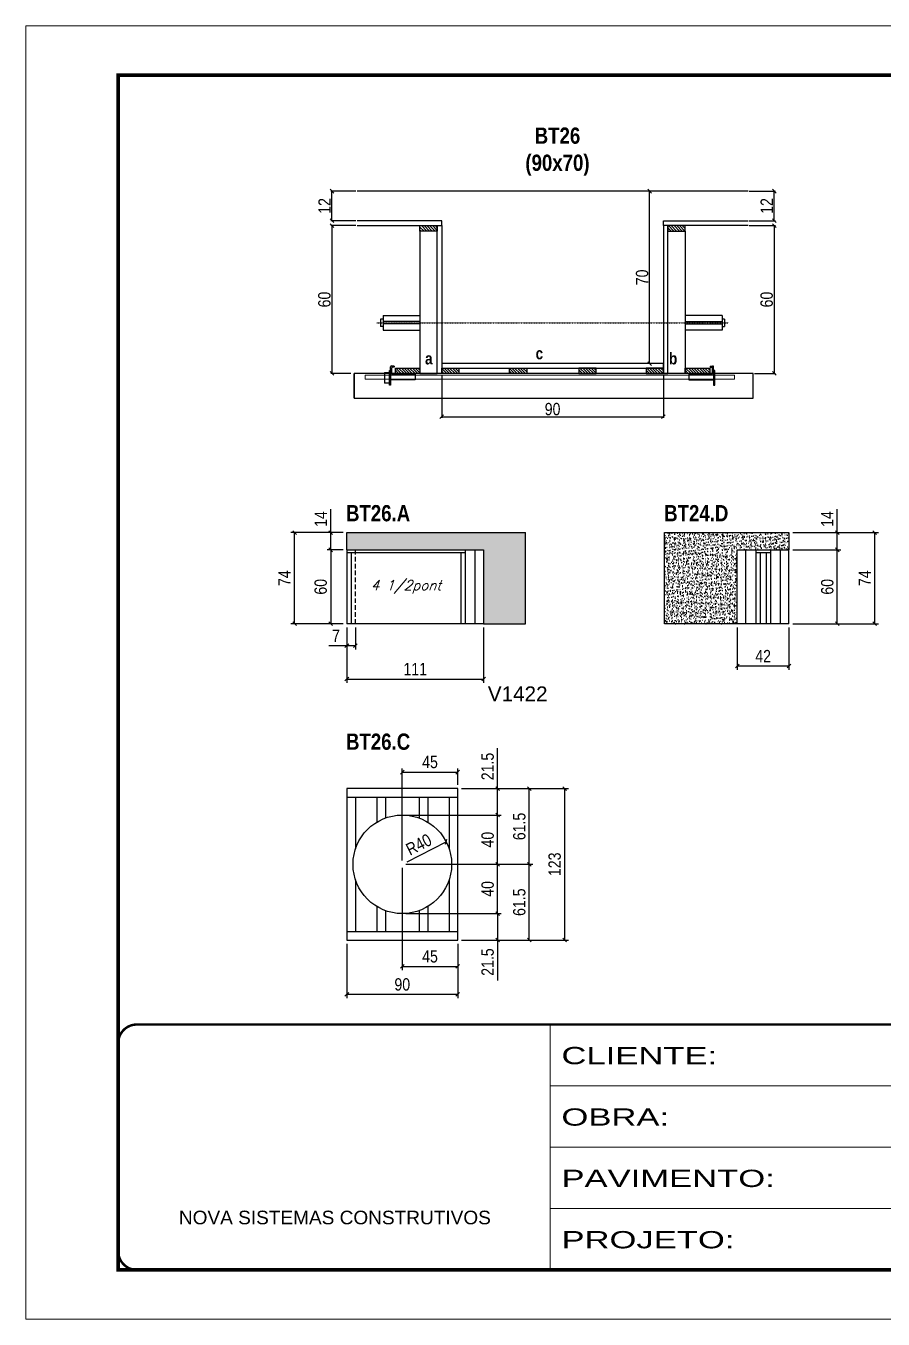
# Model space of a CAD drawing. Extents: x 3309 to 9563, y -2522 to 14608.
# Drawn here: x 6506 to 7202, y 2072 to 3122 of the extents above; entities that cross this region are included whole.
import ezdxf

# ---------------------------------------------------------------- set-up
doc = ezdxf.new("R2010")
doc.units = 0
for name, pattern in [('CONTINUO', [0]), ('DASHED', [0.75, 0.5, -0.25]), ('HIDDEN', [0.375, 0.25, -0.125])]:
    doc.linetypes.add(name, pattern=pattern)
for name, color, linetype in [('5', 5, 'Continuous'), ('barrote', 251, 'Continuous'), ('COTA', 241, 'Continuous'), ('detalhes', 4, 'Continuous'), ('F-PILARES-M', 170, 'Continuous'), ('NOMENCLATURA', 7, 'Continuous'), ('Painéis', 200, 'Continuous'), ('presilha', 1, 'Continuous'), ('SARR_2.2x10', 60, 'Continuous'), ('SARR_2.2x7', 40, 'Continuous'), ('SARR_3.5x7', 81, 'Continuous'), ('TENSOR', 3, 'Continuous'), ('texto', 7, 'Continuous')]:
    doc.layers.add(name, color=color, linetype=linetype)
for name, color, linetype, lineweight in [('CONCRETO', 251, 'Continuous', 25), ('Folhas', 255, 'Continuous', 9), ('SARRAFO DE PRESSAO', 251, 'DASHED', 9), ('SCO-___-LAJ', 2, 'Continuous', 0)]:
    doc.layers.add(name, color=color, linetype=linetype, lineweight=lineweight)
doc.styles.add('ARIAL', font='arial.ttf')
doc.styles.add('COTA TECNICA', font='techl___.ttf', dxfattribs={"height": 10})
doc.styles.add('COTA TECNICA 2X', font='techl___.ttf', dxfattribs={"height": 10})
doc.styles.add('Romans', font='romans.shx')
doc.styles.get("Standard").update_dxf_attribs({"font": 'arial.ttf'})
doc.styles.add('TECNICA', font='techb___.ttf', dxfattribs={"height": 10})
doc.styles.add('Tecnologia', font='')
doc.styles.get('Tecnologia').set_extended_font_data('Forgotten Futurist')
doc.dimstyles.new('PAINEL', dxfattribs={"dimtxt": 10, "dimasz": 3, "dimexe": 3, "dimexo": 3, "dimgap": 3, "dimtad": 1, "dimdec": 1, "dimzin": 12, "dimdsep": 46, "dimtxsty": 'COTA TECNICA', "dimblk1": 'OBLIQUE', "dimblk2": 'OBLIQUE', "dimsah": 1, "dimcen": 0.9, "dimclrd": 4, "dimclre": 4, "dimclrt": 240, "dimadec": 1, "dimazin": 3, "dimtfac": 1, "dimtdec": 1, "dimtmove": 0, "dimatfit": 3, "dimfxl": 1, "dimtolj": 1, "dimtzin": 12, "dimarcsym": 0})
doc.dimstyles.new('SECAO', dxfattribs={"dimscale": 0.333333, "dimtxt": 5, "dimasz": 9, "dimexe": 3, "dimexo": 3, "dimgap": 3, "dimtad": 1, "dimdec": 1, "dimlfac": 0.5, "dimzin": 12, "dimdsep": 46, "dimtxsty": 'COTA TECNICA 2X', "dimblk1": 'OBLIQUE', "dimblk2": 'OBLIQUE', "dimsah": 1, "dimcen": 0.9, "dimclrd": 4, "dimclre": 4, "dimclrt": 240, "dimadec": 1, "dimazin": 3, "dimtfac": 1, "dimtdec": 1, "dimtmove": 0, "dimatfit": 3, "dimfxl": 1, "dimtolj": 1, "dimtzin": 12, "dimarcsym": 0})

# ---------------------------------------------------------------- blocks, each defined once
blk = doc.blocks.new('9999999999')
at = {"color": 30, "linetype": 'CONTINUO'}
for p, q in [((98564.6, 34230.2), (98564.6, 34429.4)), ((98564.6, 34379.6), (99584, 34379.6)), ((98564.6, 34329.8), (99488, 34329.8)), ((98564.6, 34280), (99488, 34280))]:
    blk.add_line(p, q, dxfattribs=at)
at = {"color": 30, "linetype": 'CONTINUO', "const_width": 2}
blk.add_lwpolyline([(99584, 34230.2), (99584, 34414.4, 0.414214), (99569, 34429.4), (98229, 34429.4, 0.414214), (98214, 34414.4), (98214, 34245.2, 0.414214), (98229, 34230.2), (99584, 34230.2)], format="xyb", dxfattribs=at)
at = {"layer": 'Folhas'}
blk.add_lwpolyline([(98139, 34190.2), (99624, 34190.2), (99624, 35240.2), (98139, 35240.2)], close=True, dxfattribs=at)
at = {"layer": 'Folhas', "color": 30, "const_width": 3}
blk.add_lwpolyline([(98214, 34230.2), (99584, 34230.2), (99584, 35200.2), (98214, 35200.2)], close=True, dxfattribs=at)
at = {"color": 7, "linetype": 'Continuous', "ltscale": 5, "style": 'ARIAL'}
blk.add_text('NOVA SISTEMAS CONSTRUTIVOS', height=11.059, dxfattribs=at).set_placement((98263.2, 34267.2))
at = {"layer": 'Folhas', "color": 7, "style": 'Tecnologia', "width": 1.5}
for s, p in [('CLIENTE:', (98573.7, 34397.2)), ('OBRA:', (98573.7, 34347.3)), ('PAVIMENTO:', (98573.7, 34297.5)), ('PROJETO:', (98573.7, 34247.7))]:
    blk.add_text(s, height=14, dxfattribs=at).set_placement(p)
blk = doc.blocks.new('PRESILHA METÁLICA 1')
at = {"layer": 'presilha'}
for p, q in [((7.5, 10.6), (7.5, 19.9)), ((12, 21), (8.6, 21)), ((9, 11.6), (9, 18.9)), ((12, 19.5), (9.6, 19.5)), ((12, 21), (12, 19.5)), ((0, 13), (6, 13)), ((0, 13), (0, 0)), ((6, 0), (0, 0)), ((6, 15.5), (7.5, 15.5)), ((6, -2.5), (6, 15.5)), ((6, 13), (6, 0)), ((7.5, 15.5), (7.5, -2.5)), ((37.5, 4.1), (7.5, 4.1)), ((37.5, 11), (9.6, 11)), ((37.5, 11), (37.5, 4.1)), ((7.5, -2.5), (6, -2.5))]:
    blk.add_line(p, q, dxfattribs=at)
for centre, radius, start, end in [((8.6, 19.9), 1.14, 90, 180), ((9.6, 18.9), 0.57, 90, 180), ((9.6, 11.6), 0.57, 180, 270)]:
    blk.add_arc(centre, radius, start, end, dxfattribs=at)
blk = doc.blocks.new('PRESILHA METÁLICA 2')
at = {"layer": 'presilha'}
for p, q in [((-5.2, 23.5), (-5.2, 22)), ((-5.2, 23.5), (-1.9, 23.5)), ((-5.2, 22), (-2.8, 22)), ((-2.2, 14.1), (-2.2, 21.4)), ((0.8, 18), (-0.8, 18)), ((-0.8, 18), (-0.8, 0)), ((-0.8, 14.6), (-0.8, 22.4)), ((0.8, 0), (0.8, 18)), ((-30.8, 13.5), (-30.8, 6.6)), ((-30.8, 13.5), (-2.8, 13.5)), ((-30.8, 6.6), (-0.8, 6.6)), ((-0.8, 0), (0.8, 0))]:
    blk.add_line(p, q, dxfattribs=at)
for centre, radius, start, end in [((-2.8, 21.4), 0.57, 0, 90), ((-1.9, 22.4), 1.14, 0, 90), ((-2.8, 14.1), 0.57, 270, 0)]:
    blk.add_arc(centre, radius, start, end, dxfattribs=at)
blk = doc.blocks.new('_Oblique')
at = {"color": 0, "linetype": 'ByBlock', "lineweight": -2}
blk.add_line((-0.5, -0.5), (0.5, 0.5), dxfattribs=at)
blk = doc.blocks.new('*D3162')
at = {"layer": 'COTA', "color": 4, "lineweight": -2, "transparency": 16777216}
for p, q in [((6774.2, 2959.9), (6753.8, 2959.9)), ((6754.8, 2959.9), (6754.8, 2839.9)), ((6770.1, 2839.9), (6753.8, 2839.9))]:
    blk.add_line(p, q, dxfattribs=at)
at = {"layer": 'Defpoints', "color": 0, "transparency": 16777216}
for p in [(6775.2, 2959.9), (6754.8, 2839.9), (6771.1, 2839.9)]:
    blk.add_point(p, dxfattribs=at)
at = {"layer": 'COTA', "color": 4, "lineweight": -2, "transparency": 16777216, "xscale": 3, "yscale": 3, "zscale": 3}
for p, rotation in [((6754.8, 2959.9), 90), ((6754.8, 2839.9), 270)]:
    blk.add_blockref('_Oblique', p, dxfattribs=dict(at, rotation=rotation))
at = {"layer": 'COTA', "color": 240, "transparency": 16777216, "insert": (6748.7, 2899.9), "char_height": 10, "attachment_point": 5, "rotation": 90, "style": 'COTA TECNICA 2X'}
blk.add_mtext('\\A1;60', dxfattribs=at)
blk = doc.blocks.new('*D3163')
at = {"layer": 'COTA', "color": 4, "lineweight": -2, "transparency": 16777216}
for p, q in [((7093.6, 2959.9), (7114.8, 2959.9)), ((7113.8, 2959.9), (7113.8, 2839.9)), ((7097.7, 2839.9), (7114.8, 2839.9))]:
    blk.add_line(p, q, dxfattribs=at)
at = {"layer": 'Defpoints', "color": 0, "transparency": 16777216}
for p in [(7092.6, 2959.9), (7096.7, 2839.9), (7113.8, 2839.9)]:
    blk.add_point(p, dxfattribs=at)
at = {"layer": 'COTA', "color": 4, "lineweight": -2, "transparency": 16777216, "xscale": 3, "yscale": 3, "zscale": 3}
for p, rotation in [((7113.8, 2959.9), 90), ((7113.8, 2839.9), 270)]:
    blk.add_blockref('_Oblique', p, dxfattribs=dict(at, rotation=rotation))
at = {"layer": 'COTA', "color": 240, "transparency": 16777216, "insert": (7107.7, 2899.9), "char_height": 10, "attachment_point": 5, "rotation": 90, "style": 'COTA TECNICA 2X'}
blk.add_mtext('\\A1;60', dxfattribs=at)
blk = doc.blocks.new('*D3164')
at = {"layer": 'COTA', "color": 4, "lineweight": -2, "transparency": 16777216}
for p, q in [((7022.9, 2987.9), (7011.7, 2987.9)), ((7012.7, 2847.9), (7012.7, 2987.9)), ((7022.9, 2847.9), (7011.7, 2847.9))]:
    blk.add_line(p, q, dxfattribs=at)
at = {"layer": 'Defpoints', "color": 0, "transparency": 16777216}
for p in [(7012.7, 2987.9), (7023.9, 2987.9), (7023.9, 2847.9)]:
    blk.add_point(p, dxfattribs=at)
at = {"layer": 'COTA', "color": 4, "lineweight": -2, "transparency": 16777216, "xscale": 3, "yscale": 3, "zscale": 3}
for p, rotation in [((7012.7, 2987.9), 90), ((7012.7, 2847.9), 270)]:
    blk.add_blockref('_Oblique', p, dxfattribs=dict(at, rotation=rotation))
at = {"layer": 'COTA', "color": 240, "transparency": 16777216, "insert": (7006.6, 2917.9), "char_height": 10, "attachment_point": 5, "rotation": 90, "style": 'COTA TECNICA 2X'}
blk.add_mtext('\\A1;70', dxfattribs=at)
blk = doc.blocks.new('*D3165')
at = {"layer": 'COTA', "color": 4, "lineweight": -2, "transparency": 16777216}
for p, q in [((7093.6, 2987.9), (7114.8, 2987.9)), ((7113.8, 2963.9), (7113.8, 2987.9)), ((7093.6, 2963.9), (7114.8, 2963.9))]:
    blk.add_line(p, q, dxfattribs=at)
at = {"layer": 'Defpoints', "color": 0, "transparency": 16777216}
for p in [(7092.6, 2987.9), (7113.8, 2987.9), (7092.6, 2963.9)]:
    blk.add_point(p, dxfattribs=at)
at = {"layer": 'COTA', "color": 4, "lineweight": -2, "transparency": 16777216, "xscale": 3, "yscale": 3, "zscale": 3}
for p, rotation in [((7113.8, 2987.9), 90), ((7113.8, 2963.9), 270)]:
    blk.add_blockref('_Oblique', p, dxfattribs=dict(at, rotation=rotation))
at = {"layer": 'COTA', "color": 240, "transparency": 16777216, "insert": (7107.7, 2975.9), "char_height": 10, "attachment_point": 5, "rotation": 90, "style": 'COTA TECNICA 2X'}
blk.add_mtext('\\A1;12', dxfattribs=at)
blk = doc.blocks.new('*D3166')
at = {"layer": 'COTA', "color": 4, "lineweight": -2, "transparency": 16777216}
for p, q in [((6774.2, 2987.9), (6753.8, 2987.9)), ((6754.8, 2963.9), (6754.8, 2987.9)), ((6774.2, 2963.9), (6753.8, 2963.9))]:
    blk.add_line(p, q, dxfattribs=at)
at = {"layer": 'Defpoints', "color": 0, "transparency": 16777216}
for p in [(6754.8, 2987.9), (6775.2, 2987.9), (6775.2, 2963.9)]:
    blk.add_point(p, dxfattribs=at)
at = {"layer": 'COTA', "color": 4, "lineweight": -2, "transparency": 16777216, "xscale": 3, "yscale": 3, "zscale": 3}
for p, rotation in [((6754.8, 2987.9), 90), ((6754.8, 2963.9), 270)]:
    blk.add_blockref('_Oblique', p, dxfattribs=dict(at, rotation=rotation))
at = {"layer": 'COTA', "color": 240, "transparency": 16777216, "insert": (6748.8, 2975.9), "char_height": 10, "attachment_point": 5, "rotation": 90, "style": 'COTA TECNICA 2X'}
blk.add_mtext('\\A1;12', dxfattribs=at)
blk = doc.blocks.new('*D3167')
at = {"layer": 'COTA', "color": 4, "lineweight": -2, "transparency": 16777216}
for p, q in [((6843.9, 2838.9), (6843.9, 2803.8)), ((7023.9, 2838.9), (7023.9, 2803.8)), ((6843.9, 2804.8), (7023.9, 2804.8))]:
    blk.add_line(p, q, dxfattribs=at)
at = {"layer": 'Defpoints', "color": 0, "transparency": 16777216}
for p in [(6843.9, 2839.9), (7023.9, 2839.9), (7023.9, 2804.8)]:
    blk.add_point(p, dxfattribs=at)
at = {"layer": 'COTA', "color": 4, "lineweight": -2, "transparency": 16777216, "xscale": 3, "yscale": 3, "zscale": 3, "rotation": 180}
blk.add_blockref('_Oblique', (6843.9, 2804.8), dxfattribs=at)
at = {"layer": 'COTA', "color": 4, "lineweight": -2, "transparency": 16777216, "xscale": 3, "yscale": 3, "zscale": 3}
blk.add_blockref('_Oblique', (7023.9, 2804.8), dxfattribs=at)
at = {"layer": 'COTA', "color": 240, "transparency": 16777216, "insert": (6933.9, 2810.9), "char_height": 10, "attachment_point": 5, "style": 'COTA TECNICA 2X'}
blk.add_mtext('\\A1;90', dxfattribs=at)
blk = doc.blocks.new('*D3170')
at = {"layer": 'COTA', "color": 4, "lineweight": -2, "transparency": 16777216}
for p, q in [((6766.9, 2633.7), (6766.9, 2588.8)), ((6877.9, 2633.7), (6877.9, 2588.8)), ((6766.9, 2591.8), (6877.9, 2591.8))]:
    blk.add_line(p, q, dxfattribs=at)
at = {"layer": 'Defpoints', "color": 0, "transparency": 16777216}
for p in [(6766.9, 2636.7), (6877.9, 2636.7), (6877.9, 2591.8)]:
    blk.add_point(p, dxfattribs=at)
at = {"layer": 'COTA', "color": 4, "lineweight": -2, "transparency": 16777216, "xscale": 3, "yscale": 3, "zscale": 3, "rotation": 180}
blk.add_blockref('_Oblique', (6766.9, 2591.8), dxfattribs=at)
at = {"layer": 'COTA', "color": 4, "lineweight": -2, "transparency": 16777216, "xscale": 3, "yscale": 3, "zscale": 3}
blk.add_blockref('_Oblique', (6877.9, 2591.8), dxfattribs=at)
at = {"layer": 'COTA', "color": 240, "transparency": 16777216, "insert": (6822.4, 2599.9), "char_height": 10, "attachment_point": 5, "style": 'COTA TECNICA'}
blk.add_mtext('\\A1;111', dxfattribs=at)
blk = doc.blocks.new('*D3171')
at = {"layer": 'COTA', "color": 4, "lineweight": -2, "transparency": 16777216}
for p, q in [((6763.9, 2696.7), (6750.8, 2696.7)), ((6753.8, 2696.7), (6753.8, 2636.7)), ((6763.9, 2636.7), (6750.8, 2636.7))]:
    blk.add_line(p, q, dxfattribs=at)
at = {"layer": 'Defpoints', "color": 0, "transparency": 16777216}
for p in [(6766.9, 2696.7), (6753.8, 2636.7), (6766.9, 2636.7)]:
    blk.add_point(p, dxfattribs=at)
at = {"layer": 'COTA', "color": 4, "lineweight": -2, "transparency": 16777216, "xscale": 3, "yscale": 3, "zscale": 3}
for p, rotation in [((6753.8, 2696.7), 90), ((6753.8, 2636.7), 270)]:
    blk.add_blockref('_Oblique', p, dxfattribs=dict(at, rotation=rotation))
at = {"layer": 'COTA', "color": 240, "transparency": 16777216, "insert": (6745.7, 2666.7), "char_height": 10, "attachment_point": 5, "rotation": 90, "style": 'COTA TECNICA'}
blk.add_mtext('\\A1;60', dxfattribs=at)
blk = doc.blocks.new('*D3172')
at = {"layer": 'COTA', "color": 4, "lineweight": -2, "transparency": 16777216}
for p, q in [((6753.8, 2710.7), (6753.8, 2729.8)), ((6763.9, 2710.7), (6750.8, 2710.7)), ((6753.8, 2696.7), (6753.8, 2710.7)), ((6763.9, 2696.7), (6750.8, 2696.7))]:
    blk.add_line(p, q, dxfattribs=at)
at = {"layer": 'Defpoints', "color": 0, "transparency": 16777216}
for p in [(6753.8, 2710.7), (6766.9, 2710.7), (6766.9, 2696.7)]:
    blk.add_point(p, dxfattribs=at)
at = {"layer": 'COTA', "color": 4, "lineweight": -2, "transparency": 16777216, "xscale": 3, "yscale": 3, "zscale": 3}
for p, rotation in [((6753.8, 2710.7), 90), ((6753.8, 2696.7), 270)]:
    blk.add_blockref('_Oblique', p, dxfattribs=dict(at, rotation=rotation))
at = {"layer": 'COTA', "color": 240, "transparency": 16777216, "insert": (6745.7, 2721.7), "char_height": 10, "attachment_point": 5, "rotation": 90, "style": 'COTA TECNICA'}
blk.add_mtext('\\A1;14', dxfattribs=at)
blk = doc.blocks.new('*D3168')
at = {"layer": 'COTA', "color": 4, "lineweight": -2, "transparency": 16777216}
for p, q in [((6763.9, 2710.7), (6721.5, 2710.7)), ((6724.5, 2636.7), (6724.5, 2710.7)), ((6763.9, 2636.7), (6721.5, 2636.7))]:
    blk.add_line(p, q, dxfattribs=at)
at = {"layer": 'Defpoints', "color": 0, "transparency": 16777216}
for p in [(6724.5, 2710.7), (6766.9, 2710.7), (6766.9, 2636.7)]:
    blk.add_point(p, dxfattribs=at)
at = {"layer": 'COTA', "color": 4, "lineweight": -2, "transparency": 16777216, "xscale": 3, "yscale": 3, "zscale": 3}
for p, rotation in [((6724.5, 2710.7), 90), ((6724.5, 2636.7), 270)]:
    blk.add_blockref('_Oblique', p, dxfattribs=dict(at, rotation=rotation))
at = {"layer": 'COTA', "color": 240, "transparency": 16777216, "insert": (6716.4, 2673.7), "char_height": 10, "attachment_point": 5, "rotation": 90, "style": 'COTA TECNICA'}
blk.add_mtext('\\A1;74', dxfattribs=at)
blk = doc.blocks.new('*D3169')
at = {"layer": 'COTA', "color": 4, "lineweight": -2, "transparency": 16777216}
for p, q in [((6766.9, 2633.7), (6766.9, 2615.8)), ((6773.9, 2633.7), (6773.9, 2615.8)), ((6766.9, 2618.8), (6752.2, 2618.8)), ((6773.9, 2618.8), (6766.9, 2618.8))]:
    blk.add_line(p, q, dxfattribs=at)
at = {"layer": 'Defpoints', "color": 0, "transparency": 16777216}
for p in [(6766.9, 2636.7), (6773.9, 2636.7), (6766.9, 2618.8)]:
    blk.add_point(p, dxfattribs=at)
at = {"layer": 'COTA', "color": 4, "lineweight": -2, "transparency": 16777216, "xscale": 3, "yscale": 3, "zscale": 3, "rotation": 180}
blk.add_blockref('_Oblique', (6766.9, 2618.8), dxfattribs=at)
at = {"layer": 'COTA', "color": 4, "lineweight": -2, "transparency": 16777216, "xscale": 3, "yscale": 3, "zscale": 3}
blk.add_blockref('_Oblique', (6773.9, 2618.8), dxfattribs=at)
at = {"layer": 'COTA', "color": 240, "transparency": 16777216, "insert": (6758.1, 2626.8), "char_height": 10, "attachment_point": 5, "style": 'COTA TECNICA'}
blk.add_mtext('\\A1;7', dxfattribs=at)
blk = doc.blocks.new('*D3173')
at = {"layer": 'COTA', "color": 4, "lineweight": -2, "transparency": 16777216}
for p, q in [((7128.8, 2696.7), (7168, 2696.7)), ((7165, 2636.7), (7165, 2696.7)), ((7128.8, 2636.7), (7168, 2636.7))]:
    blk.add_line(p, q, dxfattribs=at)
at = {"layer": 'Defpoints', "color": 0, "transparency": 16777216}
for p in [(7125.8, 2696.7), (7165, 2696.7), (7125.8, 2636.7)]:
    blk.add_point(p, dxfattribs=at)
at = {"layer": 'COTA', "color": 4, "lineweight": -2, "transparency": 16777216, "xscale": 3, "yscale": 3, "zscale": 3}
for p, rotation in [((7165, 2696.7), 90), ((7165, 2636.7), 270)]:
    blk.add_blockref('_Oblique', p, dxfattribs=dict(at, rotation=rotation))
at = {"layer": 'COTA', "color": 240, "transparency": 16777216, "insert": (7156.9, 2666.7), "char_height": 10, "attachment_point": 5, "rotation": 90, "style": 'COTA TECNICA'}
blk.add_mtext('\\A1;60', dxfattribs=at)
blk = doc.blocks.new('*D3174')
at = {"layer": 'COTA', "color": 4, "lineweight": -2, "transparency": 16777216}
for p, q in [((7165, 2710.7), (7165, 2729.8)), ((7128.8, 2710.7), (7168, 2710.7)), ((7165, 2696.7), (7165, 2710.7)), ((7128.8, 2696.7), (7168, 2696.7))]:
    blk.add_line(p, q, dxfattribs=at)
at = {"layer": 'Defpoints', "color": 0, "transparency": 16777216}
for p in [(7125.8, 2710.7), (7165, 2710.7), (7125.8, 2696.7)]:
    blk.add_point(p, dxfattribs=at)
at = {"layer": 'COTA', "color": 4, "lineweight": -2, "transparency": 16777216, "xscale": 3, "yscale": 3, "zscale": 3}
for p, rotation in [((7165, 2710.7), 90), ((7165, 2696.7), 270)]:
    blk.add_blockref('_Oblique', p, dxfattribs=dict(at, rotation=rotation))
at = {"layer": 'COTA', "color": 240, "transparency": 16777216, "insert": (7156.9, 2721.7), "char_height": 10, "attachment_point": 5, "rotation": 90, "style": 'COTA TECNICA'}
blk.add_mtext('\\A1;14', dxfattribs=at)
blk = doc.blocks.new('*D3175')
at = {"layer": 'COTA', "color": 4, "lineweight": -2, "transparency": 16777216}
for p, q in [((7083.8, 2633.7), (7083.8, 2599.4)), ((7125.8, 2633.7), (7125.8, 2599.4)), ((7083.8, 2602.4), (7125.8, 2602.4))]:
    blk.add_line(p, q, dxfattribs=at)
at = {"layer": 'Defpoints', "color": 0, "transparency": 16777216}
for p in [(7083.8, 2636.7), (7125.8, 2636.7), (7125.8, 2602.4)]:
    blk.add_point(p, dxfattribs=at)
at = {"layer": 'COTA', "color": 4, "lineweight": -2, "transparency": 16777216, "xscale": 3, "yscale": 3, "zscale": 3, "rotation": 180}
blk.add_blockref('_Oblique', (7083.8, 2602.4), dxfattribs=at)
at = {"layer": 'COTA', "color": 4, "lineweight": -2, "transparency": 16777216, "xscale": 3, "yscale": 3, "zscale": 3}
blk.add_blockref('_Oblique', (7125.8, 2602.4), dxfattribs=at)
at = {"layer": 'COTA', "color": 240, "transparency": 16777216, "insert": (7104.8, 2610.4), "char_height": 10, "attachment_point": 5, "style": 'COTA TECNICA'}
blk.add_mtext('\\A1;42', dxfattribs=at)
blk = doc.blocks.new('*D3176')
at = {"layer": 'COTA', "color": 4, "lineweight": -2, "transparency": 16777216}
for p, q in [((7128.8, 2710.7), (7198.4, 2710.7)), ((7195.4, 2636.7), (7195.4, 2710.7)), ((7128.8, 2636.7), (7198.4, 2636.7))]:
    blk.add_line(p, q, dxfattribs=at)
at = {"layer": 'Defpoints', "color": 0, "transparency": 16777216}
for p in [(7125.8, 2710.7), (7195.4, 2710.7), (7125.8, 2636.7)]:
    blk.add_point(p, dxfattribs=at)
at = {"layer": 'COTA', "color": 4, "lineweight": -2, "transparency": 16777216, "xscale": 3, "yscale": 3, "zscale": 3}
for p, rotation in [((7195.4, 2710.7), 90), ((7195.4, 2636.7), 270)]:
    blk.add_blockref('_Oblique', p, dxfattribs=dict(at, rotation=rotation))
at = {"layer": 'COTA', "color": 240, "transparency": 16777216, "insert": (7187.3, 2673.7), "char_height": 10, "attachment_point": 5, "rotation": 90, "style": 'COTA TECNICA'}
blk.add_mtext('\\A1;74', dxfattribs=at)
blk = doc.blocks.new('*D3178')
at = {"layer": 'COTA', "color": 4, "lineweight": -2, "transparency": 16777216}
for p, q in [((6766.9, 2376.9), (6766.9, 2332.7)), ((6856.9, 2376.9), (6856.9, 2332.7)), ((6856.9, 2335.7), (6766.9, 2335.7))]:
    blk.add_line(p, q, dxfattribs=at)
at = {"layer": 'Defpoints', "color": 0, "transparency": 16777216}
for p in [(6766.9, 2379.9), (6856.9, 2379.9), (6766.9, 2335.7)]:
    blk.add_point(p, dxfattribs=at)
at = {"layer": 'COTA', "color": 4, "lineweight": -2, "transparency": 16777216, "xscale": 3, "yscale": 3, "zscale": 3, "rotation": 180}
blk.add_blockref('_Oblique', (6766.9, 2335.7), dxfattribs=at)
at = {"layer": 'COTA', "color": 4, "lineweight": -2, "transparency": 16777216, "xscale": 3, "yscale": 3, "zscale": 3}
blk.add_blockref('_Oblique', (6856.9, 2335.7), dxfattribs=at)
at = {"layer": 'COTA', "color": 240, "transparency": 16777216, "insert": (6811.9, 2343.8), "char_height": 10, "attachment_point": 5, "style": 'COTA TECNICA'}
blk.add_mtext('\\A1;90', dxfattribs=at)
blk = doc.blocks.new('*D3179')
at = {"layer": 'COTA', "color": 4, "lineweight": -2, "transparency": 16777216}
for p, q in [((6859.9, 2441.4), (6918, 2441.4)), ((6915, 2379.9), (6915, 2441.4)), ((6859.9, 2379.9), (6918, 2379.9))]:
    blk.add_line(p, q, dxfattribs=at)
at = {"layer": 'Defpoints', "color": 0, "transparency": 16777216}
for p in [(6856.9, 2441.4), (6915, 2441.4), (6856.9, 2379.9)]:
    blk.add_point(p, dxfattribs=at)
at = {"layer": 'COTA', "color": 4, "lineweight": -2, "transparency": 16777216, "xscale": 3, "yscale": 3, "zscale": 3}
for p, rotation in [((6915, 2441.4), 90), ((6915, 2379.9), 270)]:
    blk.add_blockref('_Oblique', p, dxfattribs=dict(at, rotation=rotation))
at = {"layer": 'COTA', "color": 240, "transparency": 16777216, "insert": (6906.9, 2410.6), "char_height": 10, "attachment_point": 5, "rotation": 90, "style": 'COTA TECNICA'}
blk.add_mtext('\\A1;61.5', dxfattribs=at)
blk = doc.blocks.new('*D3180')
at = {"layer": 'COTA', "color": 4, "lineweight": -2, "transparency": 16777216}
for p, q in [((6859.9, 2502.9), (6918, 2502.9)), ((6915, 2441.4), (6915, 2502.9)), ((6859.9, 2441.4), (6918, 2441.4))]:
    blk.add_line(p, q, dxfattribs=at)
at = {"layer": 'Defpoints', "color": 0, "transparency": 16777216}
for p in [(6856.9, 2502.9), (6915, 2502.9), (6856.9, 2441.4)]:
    blk.add_point(p, dxfattribs=at)
at = {"layer": 'COTA', "color": 4, "lineweight": -2, "transparency": 16777216, "xscale": 3, "yscale": 3, "zscale": 3}
for p, rotation in [((6915, 2502.9), 90), ((6915, 2441.4), 270)]:
    blk.add_blockref('_Oblique', p, dxfattribs=dict(at, rotation=rotation))
at = {"layer": 'COTA', "color": 240, "transparency": 16777216, "insert": (6906.9, 2472.1), "char_height": 10, "attachment_point": 5, "rotation": 90, "style": 'COTA TECNICA'}
blk.add_mtext('\\A1;61.5', dxfattribs=at)
blk = doc.blocks.new('*D3181')
at = {"layer": 'COTA', "color": 4, "lineweight": -2, "transparency": 16777216}
for p, q in [((6859.9, 2502.9), (6946.8, 2502.9)), ((6943.8, 2379.9), (6943.8, 2502.9)), ((6859.9, 2379.9), (6946.8, 2379.9))]:
    blk.add_line(p, q, dxfattribs=at)
at = {"layer": 'Defpoints', "color": 0, "transparency": 16777216}
for p in [(6856.9, 2502.9), (6943.8, 2502.9), (6856.9, 2379.9)]:
    blk.add_point(p, dxfattribs=at)
at = {"layer": 'COTA', "color": 4, "lineweight": -2, "transparency": 16777216, "xscale": 3, "yscale": 3, "zscale": 3}
for p, rotation in [((6943.8, 2502.9), 90), ((6943.8, 2379.9), 270)]:
    blk.add_blockref('_Oblique', p, dxfattribs=dict(at, rotation=rotation))
at = {"layer": 'COTA', "color": 240, "transparency": 16777216, "insert": (6935.6, 2441.4), "char_height": 10, "attachment_point": 5, "rotation": 90, "style": 'COTA TECNICA'}
blk.add_mtext('\\A1;123', dxfattribs=at)
blk = doc.blocks.new('*D3182')
at = {"layer": 'COTA', "color": 4, "lineweight": -2, "transparency": 16777216}
for p, q in [((6811.9, 2438.4), (6811.9, 2355.5)), ((6856.9, 2376.9), (6856.9, 2355.5)), ((6811.9, 2358.5), (6856.9, 2358.5))]:
    blk.add_line(p, q, dxfattribs=at)
at = {"layer": 'Defpoints', "color": 0, "transparency": 16777216}
for p in [(6811.9, 2441.4), (6856.9, 2379.9), (6856.9, 2358.5)]:
    blk.add_point(p, dxfattribs=at)
at = {"layer": 'COTA', "color": 4, "lineweight": -2, "transparency": 16777216, "xscale": 3, "yscale": 3, "zscale": 3, "rotation": 180}
blk.add_blockref('_Oblique', (6811.9, 2358.5), dxfattribs=at)
at = {"layer": 'COTA', "color": 4, "lineweight": -2, "transparency": 16777216, "xscale": 3, "yscale": 3, "zscale": 3}
blk.add_blockref('_Oblique', (6856.9, 2358.5), dxfattribs=at)
at = {"layer": 'COTA', "color": 240, "transparency": 16777216, "insert": (6834.4, 2366.6), "char_height": 10, "attachment_point": 5, "style": 'COTA TECNICA'}
blk.add_mtext('\\A1;45', dxfattribs=at)
blk = doc.blocks.new('*D3183')
at = {"layer": 'COTA', "color": 4, "lineweight": -2, "transparency": 16777216}
for p, q in [((6811.9, 2444.4), (6811.9, 2519.2)), ((6811.9, 2516.2), (6856.9, 2516.2)), ((6856.9, 2505.9), (6856.9, 2519.2))]:
    blk.add_line(p, q, dxfattribs=at)
at = {"layer": 'Defpoints', "color": 0, "transparency": 16777216}
for p in [(6856.9, 2516.2), (6856.9, 2502.9), (6811.9, 2441.4)]:
    blk.add_point(p, dxfattribs=at)
at = {"layer": 'COTA', "color": 4, "lineweight": -2, "transparency": 16777216, "xscale": 3, "yscale": 3, "zscale": 3, "rotation": 180}
blk.add_blockref('_Oblique', (6811.9, 2516.2), dxfattribs=at)
at = {"layer": 'COTA', "color": 4, "lineweight": -2, "transparency": 16777216, "xscale": 3, "yscale": 3, "zscale": 3}
blk.add_blockref('_Oblique', (6856.9, 2516.2), dxfattribs=at)
at = {"layer": 'COTA', "color": 240, "transparency": 16777216, "insert": (6834.4, 2524.4), "char_height": 10, "attachment_point": 5, "style": 'COTA TECNICA'}
blk.add_mtext('\\A1;45', dxfattribs=at)
blk = doc.blocks.new('*D3184')
at = {"layer": 'COTA', "color": 4, "lineweight": -2, "transparency": 16777216}
blk.add_line((6815.9, 2443.4), (6847.5, 2459.7), dxfattribs=at)
at = {"layer": 'Defpoints', "color": 0, "transparency": 16777216}
for p in [(6847.5, 2459.7), (6811.9, 2441.4)]:
    blk.add_point(p, dxfattribs=at)
at = {"layer": 'COTA', "color": 4, "lineweight": -2, "transparency": 16777216, "xscale": 3, "yscale": 3, "zscale": 3, "rotation": 27.24610337932005}
blk.add_blockref('_Oblique', (6847.5, 2459.7), dxfattribs=at)
at = {"layer": 'COTA', "color": 240, "transparency": 16777216, "insert": (6825.3, 2457.4), "char_height": 10, "attachment_point": 5, "rotation": 27.2461, "style": 'COTA TECNICA'}
blk.add_mtext('\\A1;R40', dxfattribs=at)
blk = doc.blocks.new('*D3185')
at = {"layer": 'COTA', "color": 4, "lineweight": -2, "transparency": 16777216}
for p, q in [((6814.9, 2401.4), (6892.3, 2401.4)), ((6889.3, 2401.4), (6889.3, 2379.9)), ((6859.9, 2379.9), (6892.3, 2379.9)), ((6889.3, 2379.9), (6889.3, 2347.1))]:
    blk.add_line(p, q, dxfattribs=at)
at = {"layer": 'Defpoints', "color": 0, "transparency": 16777216}
for p in [(6811.9, 2401.4), (6856.9, 2379.9), (6889.3, 2379.9)]:
    blk.add_point(p, dxfattribs=at)
at = {"layer": 'COTA', "color": 4, "lineweight": -2, "transparency": 16777216, "xscale": 3, "yscale": 3, "zscale": 3}
for p, rotation in [((6889.3, 2401.4), 90), ((6889.3, 2379.9), 270)]:
    blk.add_blockref('_Oblique', p, dxfattribs=dict(at, rotation=rotation))
at = {"layer": 'COTA', "color": 240, "transparency": 16777216, "insert": (6881.2, 2362), "char_height": 10, "attachment_point": 5, "rotation": 90, "style": 'COTA TECNICA'}
blk.add_mtext('\\A1;21.5', dxfattribs=at)
blk = doc.blocks.new('*D3186')
at = {"layer": 'COTA', "color": 4, "lineweight": -2, "transparency": 16777216}
for p, q in [((6814.9, 2441.4), (6892.3, 2441.4)), ((6889.3, 2401.4), (6889.3, 2441.4)), ((6814.9, 2401.4), (6892.3, 2401.4))]:
    blk.add_line(p, q, dxfattribs=at)
at = {"layer": 'Defpoints', "color": 0, "transparency": 16777216}
for p in [(6811.9, 2441.4), (6889.3, 2441.4), (6811.9, 2401.4)]:
    blk.add_point(p, dxfattribs=at)
at = {"layer": 'COTA', "color": 4, "lineweight": -2, "transparency": 16777216, "xscale": 3, "yscale": 3, "zscale": 3}
for p, rotation in [((6889.3, 2441.4), 90), ((6889.3, 2401.4), 270)]:
    blk.add_blockref('_Oblique', p, dxfattribs=dict(at, rotation=rotation))
at = {"layer": 'COTA', "color": 240, "transparency": 16777216, "insert": (6881.2, 2421.4), "char_height": 10, "attachment_point": 5, "rotation": 90, "style": 'COTA TECNICA'}
blk.add_mtext('\\A1;40', dxfattribs=at)
blk = doc.blocks.new('*D3187')
at = {"layer": 'COTA', "color": 4, "lineweight": -2, "transparency": 16777216}
for p, q in [((6814.9, 2481.4), (6892.3, 2481.4)), ((6889.3, 2441.4), (6889.3, 2481.4)), ((6814.9, 2441.4), (6892.3, 2441.4))]:
    blk.add_line(p, q, dxfattribs=at)
at = {"layer": 'Defpoints', "color": 0, "transparency": 16777216}
for p in [(6811.9, 2481.4), (6889.3, 2481.4), (6811.9, 2441.4)]:
    blk.add_point(p, dxfattribs=at)
at = {"layer": 'COTA', "color": 4, "lineweight": -2, "transparency": 16777216, "xscale": 3, "yscale": 3, "zscale": 3}
for p, rotation in [((6889.3, 2481.4), 90), ((6889.3, 2441.4), 270)]:
    blk.add_blockref('_Oblique', p, dxfattribs=dict(at, rotation=rotation))
at = {"layer": 'COTA', "color": 240, "transparency": 16777216, "insert": (6881.2, 2461.4), "char_height": 10, "attachment_point": 5, "rotation": 90, "style": 'COTA TECNICA'}
blk.add_mtext('\\A1;40', dxfattribs=at)
blk = doc.blocks.new('*D3188')
at = {"layer": 'COTA', "color": 4, "lineweight": -2, "transparency": 16777216}
for p, q in [((6889.3, 2502.9), (6889.3, 2535.7)), ((6859.9, 2502.9), (6892.3, 2502.9)), ((6889.3, 2481.4), (6889.3, 2502.9)), ((6814.9, 2481.4), (6892.3, 2481.4))]:
    blk.add_line(p, q, dxfattribs=at)
at = {"layer": 'Defpoints', "color": 0, "transparency": 16777216}
for p in [(6856.9, 2502.9), (6889.3, 2502.9), (6811.9, 2481.4)]:
    blk.add_point(p, dxfattribs=at)
at = {"layer": 'COTA', "color": 4, "lineweight": -2, "transparency": 16777216, "xscale": 3, "yscale": 3, "zscale": 3}
for p, rotation in [((6889.3, 2502.9), 90), ((6889.3, 2481.4), 270)]:
    blk.add_blockref('_Oblique', p, dxfattribs=dict(at, rotation=rotation))
at = {"layer": 'COTA', "color": 240, "transparency": 16777216, "insert": (6881.2, 2520.8), "char_height": 10, "attachment_point": 5, "rotation": 90, "style": 'COTA TECNICA'}
blk.add_mtext('\\A1;21.5', dxfattribs=at)

msp = doc.modelspace()

# ---------------------------------------------------------------- hatches: boundary and pattern name
at = {"layer": 'COTA'}
h = msp.add_hatch(dxfattribs=at)
h.set_pattern_fill('AR-CONC', color=256, scale=0.03)
h.set_pattern_definition([(50, (2553.9878, -4), (5.46554, -0.4781726), [0.5715, -6.2865]), (355, (2553.988, -4), (-1.0573026, 5.7317054), [0.4572, -5.0292175]), (100.45144, (2554.443, -4.04), (4.4082374, 5.2535326), [0.4857, -5.3427073]), (46.1842, (2553.988, -2.476), (8.132371, -1.26127), [0.85725, -9.42975]), (96.63556, (2554.6655, -2.581), (7.122124, 7.422784), [0.728551, -8.014068]), (351.18415, (2553.988, -2.476), (7.122124, 7.422784), [0.685799, -7.543792]), (21, (2554.7498, -2.857), (4.5484317, -3.067956), [0.5715, -6.2865]), (326, (2554.75, -2.857), (1.854061, 5.525639), [0.4572, -5.0292]), (71.45144, (2555.129, -3.1127), (6.4024926, 2.457683), [0.4857, -5.342698]), (37.5, (2553.9878, -4), (0.0926581, 2.5366512), [0, -4.96824, 0, -5.1054, 0, -5.04825]), (7.5, (2553.9878, -4), (2.0045899, 3.0054172), [0, -2.91084, 0, -4.85394, 0, -1.92405]), (327.5, (2552.2885, -4), (4.06771786, -0.1718623), [0, -1.905, 0, -5.9436, 0, -7.8867]), (317.5, (2551.5265, -4), (4.4438754, 0.7627947), [0, -2.4765, 0, -3.94716, 0, -5.6007])])
h.paths.add_polyline_path([(6911.93, 2636.67), (6911.93, 2710.67), (6766.93, 2710.67), (6766.93, 2696.67), (6877.93, 2696.67), (6877.93, 2636.67)])
h = msp.add_hatch(dxfattribs=at)
h.set_pattern_fill('AR-CONC', color=256, scale=0.03)
h.paths.add_polyline_path([(7024.78, 2636.67), (7083.78, 2636.67), (7083.78, 2696.67), (7125.78, 2696.67), (7125.78, 2710.67), (7024.78, 2710.67)])
at = {"layer": 'SARR_2.2x10'}
h = msp.add_hatch(dxfattribs=at)
h.set_pattern_fill('ANSI31', color=256, scale=0.5, angle=90)
h.set_pattern_definition([(135, (39999.8078, -120672.271), (-1.122532015, -1.122532015), [])])
h.paths.add_polyline_path([(6806.27, 2844.3), (6806.27, 2839.9), (6826.27, 2839.9), (6826.27, 2844.3)])
h = msp.add_hatch(dxfattribs=at)
h.set_pattern_fill('ANSI31', color=256, scale=0.5, angle=90)
h.set_pattern_definition([(135, (40235.0078, -120672.271), (-1.122532015, -1.122532015), [])])
h.paths.add_polyline_path([(7041.47, 2844.3), (7041.47, 2839.9), (7061.47, 2839.9), (7061.47, 2844.3)])
at = {"layer": 'SARR_2.2x7'}
h = msp.add_hatch(dxfattribs=at)
h.set_pattern_fill('ANSI31', color=256, scale=0.5, angle=90)
h.set_pattern_definition([(135, (40013.8078, -120556.671), (-1.122532015, -1.122532015), [])])
h.paths.add_polyline_path([(6840.27, 2959.9), (6840.27, 2955.5), (6826.27, 2955.5), (6826.27, 2959.9)])
h = msp.add_hatch(dxfattribs=at)
h.set_pattern_fill('ANSI31', color=256, scale=0.5, angle=90)
h.set_pattern_definition([(135, (40135.8078, -120556.671), (-1.122532015, -1.122532015), [])])
h.paths.add_polyline_path([(7027.47, 2959.9), (7027.47, 2955.5), (7041.47, 2955.5), (7041.47, 2959.9)])
h = msp.add_hatch(dxfattribs=at)
h.set_pattern_fill('ANSI31', color=256, scale=0.5, angle=90)
h.set_pattern_definition([(135, (40079.4078, -120672.271), (-1.122532015, -1.122532015), [])])
h.paths.add_polyline_path([(6857.87, 2839.9), (6857.87, 2844.3), (6843.87, 2844.3), (6843.87, 2839.9)])
h = msp.add_hatch(dxfattribs=at)
h.set_pattern_fill('ANSI31', color=256, scale=0.5, angle=90)
h.set_pattern_definition([(135, (40134.4387, -120672.271), (-1.122532015, -1.122532015), [])])
h.paths.add_polyline_path([(6912.9, 2839.9), (6912.9, 2844.3), (6898.9, 2844.3), (6898.9, 2839.9)])
h = msp.add_hatch(dxfattribs=at)
h.set_pattern_fill('ANSI31', color=256, scale=0.5, angle=90)
h.set_pattern_definition([(135, (40151.5163, -120672.271), (-1.122532015, -1.122532015), [])])
h.paths.add_polyline_path([(6955.3, 2839.9), (6955.3, 2844.3), (6969.3, 2844.3), (6969.3, 2839.9)])
h = msp.add_hatch(dxfattribs=at)
h.set_pattern_fill('ANSI31', color=256, scale=0.5, angle=90)
h.set_pattern_definition([(135, (40221.4078, -120672.271), (-1.122532015, -1.122532015), [])])
h.paths.add_polyline_path([(7009.87, 2844.3), (7009.87, 2839.9), (7023.87, 2839.9), (7023.87, 2844.3)])

# ---------------------------------------------------------------- linework, layer by layer
at = {"ltscale": 3}
for p, q in [((6794.27, 2884.07), (6794.27, 2878.07)), ((6796.27, 2884.07), (6794.27, 2884.07)), ((6796.27, 2878.07), (6794.27, 2878.07)), ((6796.27, 2887.07), (6796.27, 2875.07)), ((6796.27, 2887.07), (6826.27, 2887.07)), ((6826.27, 2882.07), (6796.27, 2882.07)), ((6826.27, 2880.07), (6796.27, 2880.07)), ((7071.47, 2887.07), (7041.47, 2887.07)), ((7041.47, 2882.07), (7071.47, 2882.07)), ((7041.47, 2880.07), (7071.47, 2880.07)), ((7071.47, 2887.07), (7071.47, 2875.07)), ((7073.47, 2884.07), (7071.47, 2884.07)), ((7071.47, 2878.07), (7073.47, 2878.07)), ((7073.47, 2884.07), (7073.47, 2878.07)), ((6796.27, 2875.07), (6826.27, 2875.07)), ((7071.47, 2875.07), (7041.47, 2875.07))]:
    msp.add_line(p, q, dxfattribs=at)
at = {"layer": 'barrote'}
msp.add_lwpolyline([(6772.81, 2819.9), (7096.73, 2819.9), (7096.73, 2839.9), (6772.81, 2839.9)], close=True, dxfattribs=at)
at = {"layer": 'CONCRETO', "linetype": 'Continuous'}
msp.add_line((7092.57, 2987.9), (6775.17, 2987.9), dxfattribs=at)
at = {"layer": 'COTA'}
for p, q in [((6766.93, 2696.67), (6766.93, 2710.67)), ((6766.93, 2710.67), (6911.93, 2710.67)), ((6911.93, 2636.67), (6911.93, 2710.67)), ((7024.78, 2710.67), (7125.78, 2710.67)), ((7024.78, 2636.67), (7024.78, 2710.67)), ((7125.78, 2710.67), (7125.78, 2696.67)), ((6877.93, 2636.67), (6911.93, 2636.67)), ((7083.78, 2636.67), (7024.78, 2636.67))]:
    msp.add_line(p, q, dxfattribs=at)
at = {"layer": 'detalhes', "color": 250}
msp.add_line((6772.81, 2819.9), (6772.81, 2839.9), dxfattribs=at)
at = {"layer": 'F-PILARES-M', "linetype": 'Continuous'}
msp.add_circle((6811.93, 2441.37), 40, dxfattribs=at)
at = {"layer": 'Painéis', "linetype": 'ByBlock'}
for p, q in [((6766.93, 2696.67), (6766.93, 2636.67)), ((6766.93, 2696.67), (6877.93, 2696.67)), ((6877.93, 2696.67), (6877.93, 2636.67)), ((7083.78, 2636.67), (7083.78, 2696.67)), ((7083.78, 2696.67), (7125.78, 2696.67)), ((7125.78, 2636.67), (7125.78, 2696.67)), ((6877.93, 2636.67), (6766.93, 2636.67)), ((7125.78, 2636.67), (7083.78, 2636.67))]:
    msp.add_line(p, q, dxfattribs=at)
at = {"layer": 'Painéis', "linetype": 'Continuous', "elevation": 0}
for points in [[(6775.17, 2959.9), (6843.87, 2959.9), (6843.87, 2963.9), (6775.17, 2963.9)], [(7092.57, 2959.9), (7023.87, 2959.9), (7023.87, 2963.9), (7092.57, 2963.9)]]:
    msp.add_lwpolyline(points, dxfattribs=at)
at = {"layer": 'Painéis', "linetype": 'Continuous'}
for points in [[(6840.27, 2839.9), (6840.27, 2959.9), (6843.87, 2959.9), (6843.87, 2839.9)], [(7027.47, 2839.9), (7027.47, 2959.9), (7023.87, 2959.9), (7023.87, 2839.9)], [(7023.87, 2847.9), (6843.87, 2847.9), (6843.87, 2844.3), (7023.87, 2844.3)]]:
    msp.add_lwpolyline(points, close=True, dxfattribs=at)
at = {"layer": 'Painéis', "linetype": 'ByBlock', "elevation": 0}
msp.add_lwpolyline([(6766.93, 2379.87), (6856.93, 2379.87), (6856.93, 2502.87), (6766.93, 2502.87)], close=True, dxfattribs=at)
at = {"layer": 'SARR_2.2x10'}
for points in [[(6806.27, 2844.3), (6826.27, 2844.3), (6826.27, 2839.9), (6806.27, 2839.9)], [(7041.47, 2844.3), (7061.47, 2844.3), (7061.47, 2839.9), (7041.47, 2839.9)]]:
    msp.add_lwpolyline(points, close=True, dxfattribs=at)
at = {"layer": 'SARR_2.2x7', "linetype": 'Continuous'}
for p, q in [((6766.93, 2694.47), (6862.93, 2694.47)), ((6870.93, 2636.67), (6870.93, 2696.67)), ((7090.78, 2636.67), (7090.78, 2696.67)), ((7098.78, 2694.47), (7110.78, 2694.47)), ((7118.78, 2636.67), (7118.78, 2696.67)), ((6766.93, 2495.87), (6856.93, 2495.87)), ((6773.93, 2495.87), (6773.93, 2453.86)), ((6791.3, 2495.87), (6791.3, 2475.64)), ((6798.3, 2495.87), (6798.3, 2478.97)), ((6825.57, 2495.87), (6825.57, 2478.97)), ((6832.57, 2495.87), (6832.57, 2475.64)), ((6849.93, 2495.87), (6849.93, 2453.86)), ((6773.93, 2428.88), (6773.93, 2386.87)), ((6849.93, 2428.88), (6849.93, 2386.87)), ((6791.3, 2407.11), (6791.3, 2386.87)), ((6832.57, 2407.11), (6832.57, 2386.87)), ((6798.3, 2403.77), (6798.3, 2386.87)), ((6825.57, 2403.77), (6825.57, 2386.87)), ((6766.93, 2386.87), (6856.93, 2386.87))]:
    msp.add_line(p, q, dxfattribs=at)
at = {"layer": 'SARR_2.2x7', "linetype": 'HIDDEN', "ltscale": 15}
msp.add_line((6773.93, 2636.67), (6773.93, 2696.67), dxfattribs=at)
at = {"layer": 'SARR_2.2x7', "elevation": 0}
for points in [[(6826.27, 2959.9), (6840.27, 2959.9), (6840.27, 2955.5), (6826.27, 2955.5)], [(7041.47, 2959.9), (7027.47, 2959.9), (7027.47, 2955.5), (7041.47, 2955.5)]]:
    msp.add_lwpolyline(points, close=True, dxfattribs=at)
at = {"layer": 'SARR_2.2x7'}
for points in [[(6843.87, 2844.3), (6857.87, 2844.3), (6857.87, 2839.9), (6843.87, 2839.9)], [(6898.9, 2844.3), (6912.9, 2844.3), (6912.9, 2839.9), (6898.9, 2839.9)], [(6969.3, 2844.3), (6955.3, 2844.3), (6955.3, 2839.9), (6969.3, 2839.9)], [(7023.87, 2844.3), (7009.87, 2844.3), (7009.87, 2839.9), (7023.87, 2839.9)]]:
    msp.add_lwpolyline(points, close=True, dxfattribs=at)
at = {"layer": 'SARR_3.5x7'}
for p, q in [((6770.43, 2694.47), (6770.43, 2636.67)), ((6859.43, 2694.47), (6859.43, 2636.67)), ((6862.93, 2696.67), (6862.93, 2636.67)), ((7098.78, 2696.67), (7098.78, 2636.67)), ((7102.28, 2694.47), (7102.28, 2636.67)), ((7107.28, 2694.47), (7107.28, 2636.67)), ((7110.78, 2696.67), (7110.78, 2636.67))]:
    msp.add_line(p, q, dxfattribs=at)
for points in [[(6840.27, 2955.5), (6826.27, 2955.5), (6826.27, 2839.9), (6840.27, 2839.9)], [(7027.47, 2955.5), (7041.47, 2955.5), (7041.47, 2839.9), (7027.47, 2839.9)]]:
    msp.add_lwpolyline(points, close=True, dxfattribs=at)
at = {"layer": 'SCO-___-LAJ', "color": 1}
msp.add_lwpolyline([(6781.82, 2838.57), (7081.65, 2838.57), (7081.65, 2835.37), (6781.82, 2835.37)], close=True, dxfattribs=at)
at = {"layer": 'TENSOR', "linetype": 'HIDDEN', "ltscale": 0.5}
msp.add_line((6791.27, 2881.07), (7076.77, 2881.07), dxfattribs=at)

# ---------------------------------------------------------------- block references
at = {"layer": 'presilha', "xscale": 0.6666666666666666, "yscale": 0.6666666666666666, "zscale": 0.6666666666666666}
for name, p in [('PRESILHA METÁLICA 1', (6797.4, 2831.93)), ('PRESILHA METÁLICA 2', (7065.15, 2830.27))]:
    msp.add_blockref(name, p, dxfattribs=at)
at = {"layer": 'SARRAFO DE PRESSAO', "color": 6, "linetype": 'ByBlock'}
msp.add_blockref('9999999999', (-91632.61, -32118.1), dxfattribs=at)

# ---------------------------------------------------------------- texts
at = {"layer": '5', "linetype": 'Continuous'}
msp.add_text('V1422', height=12, rotation=0.00004, dxfattribs=at).set_placement((6881.34, 2573.8))
at = {"layer": 'detalhes', "style": 'TECNICA'}
for s, p in [('c', (6920.13, 2851.37)), ('b', (7028.37, 2847.25)), ('a', (6830.4, 2847.26))]:
    msp.add_text(s, height=9.6, dxfattribs=at).set_placement(p)
at = {"layer": 'NOMENCLATURA', "style": 'TECNICA'}
for s, p in [('BT26.A', (6766.22, 2719.85)), ('BT24.D', (7024.49, 2719.85)), ('BT26.C', (6766.22, 2534.36))]:
    msp.add_text(s, height=13.2, dxfattribs=at).set_placement(p)
at = {"layer": 'NOMENCLATURA', "insert": (6937.87, 3039.59), "char_height": 13.2, "attachment_point": 2, "style": 'TECNICA'}
msp.add_mtext_dynamic_manual_height_columns('BT26\\P(90x70)', width=300.2766, gutter_width=1, heights=[0], dxfattribs=at)
at = {"layer": 'texto', "color": 2, "insert": (6814.93, 2666.67), "char_height": 8, "attachment_point": 5, "style": 'Romans'}
msp.add_mtext('{\\Q19;\\C256;4 1/2pont}', dxfattribs=at)

# ---------------------------------------------------------------- dimensions: what is measured, and where the dimension line sits
at = {"layer": 'COTA'}
for base, p1, p2, dimstyle, picture, middle in [((6754.82, 2987.9), (6775.17, 2963.9), (6775.17, 2987.9), 'SECAO', '*D3166', (6748.76, 2975.9)), ((7113.79, 2987.9), (7092.57, 2963.9), (7092.57, 2987.9), 'SECAO', '*D3165', (7107.73, 2975.9)), ((6754.82, 2839.9, 0), (6775.17, 2959.9), (6771.06, 2839.9, 0), 'SECAO', '*D3162', (6748.72, 2899.9, 0)), ((7113.79, 2839.9, 0), (7092.57, 2959.9), (7096.68, 2839.9, 0), 'SECAO', '*D3163', (7107.68, 2899.9, 0)), ((6753.77, 2710.67), (6766.93, 2696.67), (6766.93, 2710.67), 'PAINEL', '*D3172', (6745.7, 2721.73)), ((7165, 2710.67), (7125.78, 2696.67), (7125.78, 2710.67), 'PAINEL', '*D3174', (7156.93, 2721.73)), ((6724.45, 2710.67), (6766.93, 2636.67), (6766.93, 2710.67), 'PAINEL', '*D3168', (6716.38, 2673.67)), ((7195.35, 2710.67), (7125.78, 2636.67), (7125.78, 2710.67), 'PAINEL', '*D3176', (7187.28, 2673.67)), ((6753.77, 2636.67), (6766.93, 2696.67), (6766.93, 2636.67), 'PAINEL', '*D3171', (6745.67, 2666.67)), ((7165, 2696.67), (7125.78, 2636.67), (7125.78, 2696.67), 'PAINEL', '*D3173', (7156.9, 2666.67)), ((6889.35, 2502.87), (6811.93, 2481.37), (6856.93, 2502.87), 'PAINEL', '*D3188', (6881.24, 2520.76)), ((6943.83, 2502.87), (6856.93, 2379.87), (6856.93, 2502.87), 'PAINEL', '*D3181', (6935.61, 2441.37)), ((6889.35, 2441.37), (6811.93, 2401.37), (6811.93, 2441.37), 'PAINEL', '*D3186', (6881.24, 2421.37)), ((6915.01, 2441.37), (6856.93, 2379.87), (6856.93, 2441.37), 'PAINEL', '*D3179', (6906.9, 2410.62)), ((6889.35, 2379.87), (6811.93, 2401.37), (6856.93, 2379.87), 'PAINEL', '*D3185', (6881.24, 2361.98))]:
    dim = msp.add_linear_dim(base=base, p1=p1, p2=p2, angle=90, dimstyle=dimstyle, dxfattribs=at)
    dim.commit()
    dim.dimension.update_dxf_attribs({"geometry": picture, "text_midpoint": middle})
dim = msp.add_linear_dim(base=(7012.69, 2987.9), p1=(7023.87, 2847.9), p2=(7023.87, 2987.9), angle=90, dimstyle='SECAO', dxfattribs=at)
dim.commit()
dim.dimension.update_dxf_attribs({"geometry": '*D3164', "text_midpoint": (7012.69, 2917.9), "dimtype": 160})
for base, p1, p2, dimstyle, picture, middle in [((7023.87, 2804.81), (6843.87, 2839.9), (7023.87, 2839.9), 'SECAO', '*D3167', (6933.87, 2810.94)), ((6766.93, 2618.77), (6773.93, 2636.67), (6766.93, 2636.67), 'PAINEL', '*D3169', (6758.07, 2626.85)), ((6877.93, 2591.81), (6766.93, 2636.67), (6877.93, 2636.67), 'PAINEL', '*D3170', (6822.43, 2599.87)), ((7125.78, 2602.37), (7083.78, 2636.67), (7125.78, 2636.67), 'PAINEL', '*D3175', (7104.78, 2610.44)), ((6856.93, 2516.24), (6811.93, 2441.37), (6856.93, 2502.87), 'PAINEL', '*D3183', (6834.43, 2524.35)), ((6856.93, 2358.47), (6811.93, 2441.37), (6856.93, 2379.87), 'PAINEL', '*D3182', (6834.43, 2366.58)), ((6766.93, 2335.69), (6856.93, 2379.87), (6766.93, 2379.87), 'PAINEL', '*D3178', (6811.93, 2343.82))]:
    dim = msp.add_linear_dim(base=base, p1=p1, p2=p2, dimstyle=dimstyle, dxfattribs=at)
    dim.commit()
    dim.dimension.update_dxf_attribs({"geometry": picture, "text_midpoint": middle})
for base, p1, p2, picture, middle in [((6915.01, 2502.87), (6856.93, 2441.37), (6856.93, 2502.87), '*D3180', (6906.9, 2472.12)), ((6889.35, 2481.37), (6811.93, 2441.37), (6811.93, 2481.37), '*D3187', (6881.24, 2461.37))]:
    dim = msp.add_linear_dim(base=base, p1=p1, p2=p2, angle=90, dimstyle='PAINEL', override={"dimtmove": 1}, dxfattribs=at)
    dim.commit()
    dim.dimension.update_dxf_attribs({"geometry": picture, "text_midpoint": middle})
dim = msp.add_radius_dim(center=(6811.93, 2441.37), mpoint=(6847.5, 2459.68), dimstyle='PAINEL', dxfattribs=at)
dim.commit()
dim.dimension.update_dxf_attribs({"geometry": '*D3184', "text_midpoint": (6829.02, 2450.17), "dimtype": 164})

doc.saveas('drawing.dxf')
